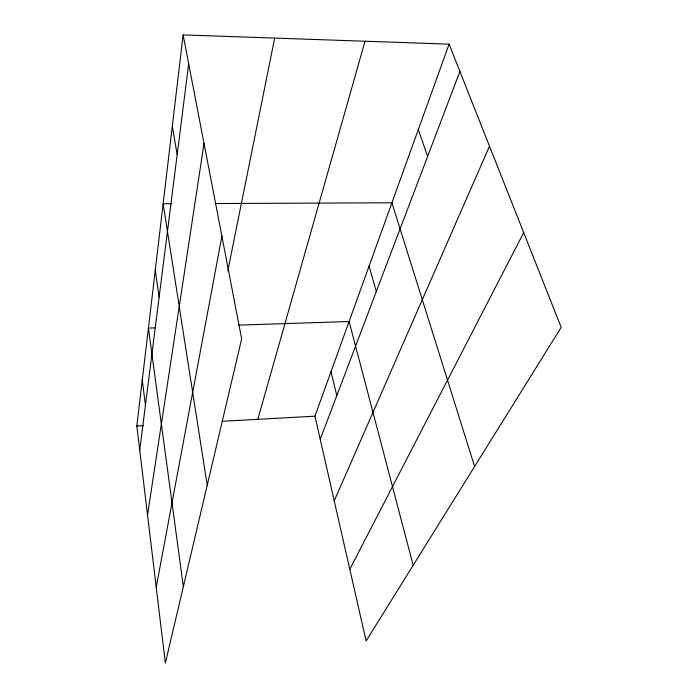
<?xml version="1.0" encoding="UTF-8"?>
<svg xmlns="http://www.w3.org/2000/svg" width="698" height="698" viewBox="0 0 698 698"><rect width="100%" height="100%" fill="white"/><g stroke="black" fill="none" stroke-linecap="round" stroke-linejoin="round"><path stroke-width="1.05" d="M183.12 34.9L241.665 338.853L165.347 663.1L136.825 426.007L183.12 34.9L449.102 44.166L561.175 327.327L366.11 640.965L314.964 416.174L449.102 44.166M139.74 450.21L188.687 63.78M147.54 515.045L204.025 143.43M156.221 587.21L221.894 236.221M227.792 270.999L274.672 38.093M257.806 419.332L365.028 41.234M320.216 439.243L459.895 71.423M334.237 500.894L489.49 146.214M349.803 569.289L523.692 232.626M136.825 426.007L143.299 425.649M222.13 421.295L314.964 416.174M154.921 327.877L148.412 328.095L183.338 586.669M238.402 325.137L349.105 321.508L413.172 565.293M171.83 203.72L163.131 203.764L207.219 485.206M215.307 203.537L391.91 202.786L474.605 466.517M418.294 129.619L427.63 156.378M369.067 266.13L376.318 291.511M330.992 371.72L336.802 395.557M172.301 126.268L177.179 154.598M155.253 270.318L159.127 297.104M142.252 380.166L145.437 405.233"/></g></svg>
